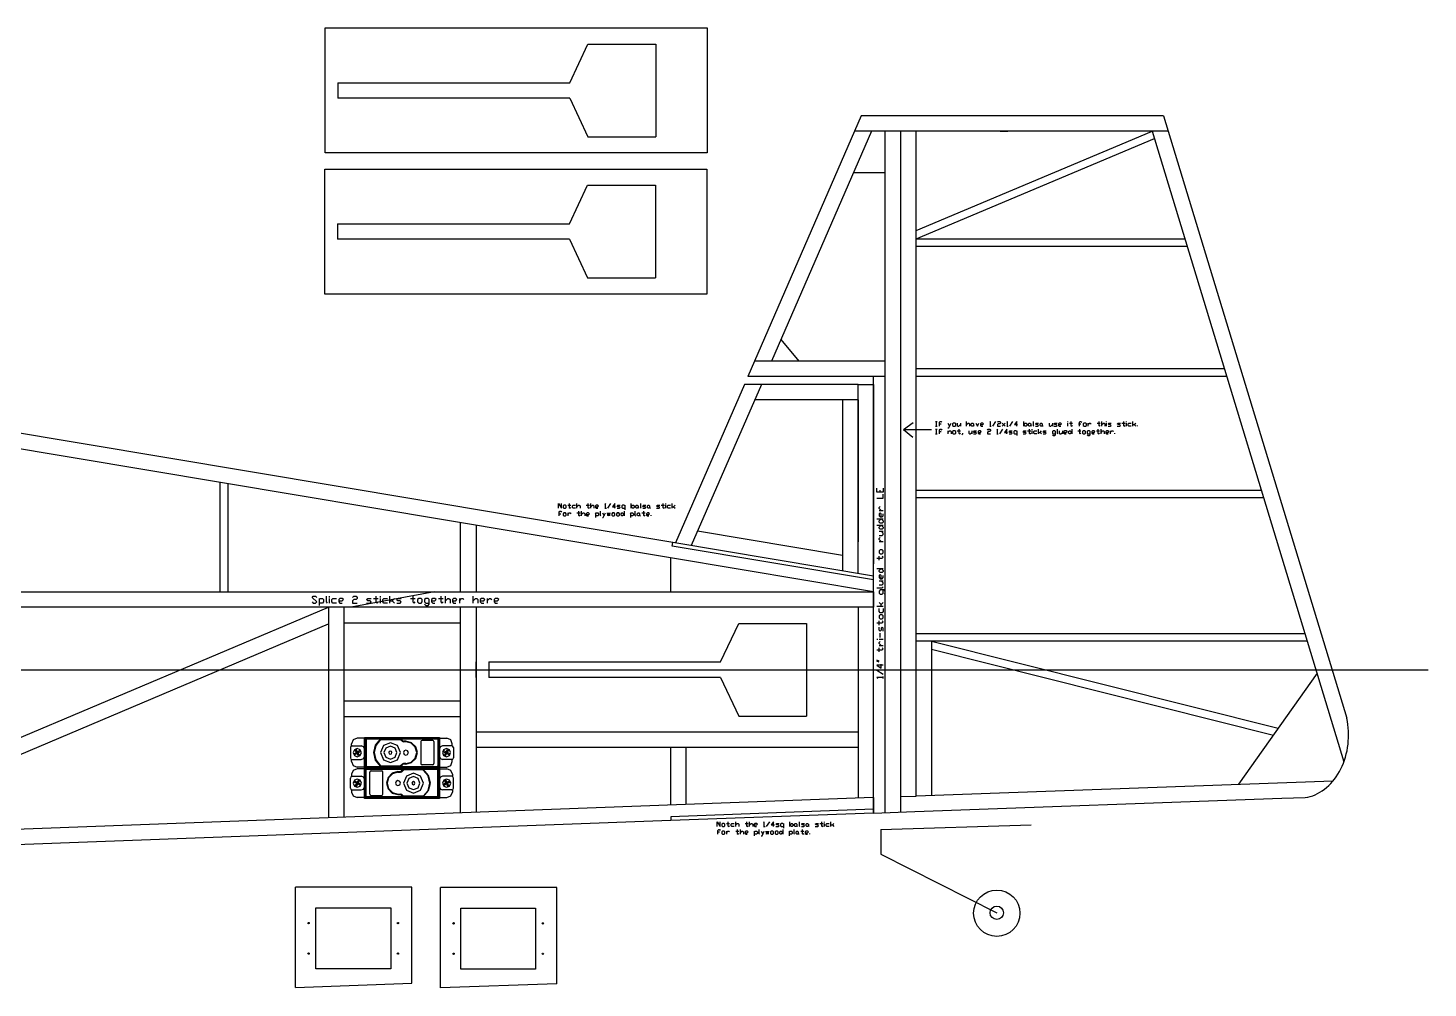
# Model space of a CAD drawing. Extents: x -0.1 to 91.9, y 0 to 98.8.
# Drawn here: x 37.7 to 60.34, y 54.76 to 70.29 of the extents above; entities that cross this region are included whole.
import ezdxf

# ---------------------------------------------------------------- set-up
doc = ezdxf.new("R2010")
doc.units = 0
doc.layers.get('0').update_dxf_attribs({"color": 9, "linetype": 'CONTINUOUS'})

msp = doc.modelspace()

# ---------------------------------------------------------------- linework, layer by layer
at = {"color": 7, "linetype": 'CONTINUOUS'}
for p, q in [((46.459, 69.407, 0), (46.754, 70.032, 0)), ((46.754, 70.032, 0), (47.85, 70.032, 0)), ((47.85, 70.032, 0), (47.85, 68.532, 0)), ((42.506, 69.157, 0), (42.506, 69.407, 0)), ((42.712, 69.407, 0), (46.459, 69.407, 0)), ((42.712, 69.407, 0), (42.712, 69.157, 0)), ((46.459, 69.157, 0), (42.712, 69.157, 0)), ((46.459, 69.157, 0), (46.754, 68.532, 0)), ((52.061, 67.018, 0), (55.866, 68.62, 0)), ((53.418, 68.625, 0), (53.543, 68.625, 0)), ((46.754, 68.532, 0), (47.85, 68.532, 0)), ((52.061, 66.883, 0), (55.915, 68.505, 0)), ((48.684, 68.271, 0), (42.506, 68.271, 0)), ((51.046, 67.953), (51.561, 67.953)), ((46.454, 67.126, 0), (46.749, 67.751, 0)), ((46.749, 67.751, 0), (47.845, 67.751, 0)), ((47.845, 67.751, 0), (47.845, 66.251, 0)), ((42.501, 66.876, 0), (42.501, 67.126, 0)), ((42.707, 67.126, 0), (46.454, 67.126, 0)), ((42.707, 67.126, 0), (42.707, 66.876, 0)), ((46.454, 66.876, 0), (42.707, 66.876, 0)), ((46.454, 66.876, 0), (46.749, 66.251, 0)), ((52.061, 66.883, 0), (56.407, 66.883, 0)), ((56.445, 66.758, 0), (52.061, 66.758, 0)), ((46.749, 66.251, 0), (47.845, 66.251, 0)), ((48.679, 65.989, 0), (42.501, 65.989, 0)), ((49.873, 65.252, 0), (50.163, 64.902, 0)), ((51.123, 61.467), (51.123, 64.527)), ((51.123, 64.527), (51.373, 64.527)), ((51.373, 64.527), (51.373, 61.689)), ((50.873, 64.277), (50.873, 61.509)), ((51.123, 64.277), (51.123, 61.979)), ((51.855, 63.797, 0), (52.013, 63.912, 0)), ((51.855, 63.797, 0), (52.307, 63.797, 0)), ((51.855, 63.797, 0), (52.01, 63.673, 0)), ((40.808, 61.171), (40.808, 62.941)), ((40.933, 62.92), (40.933, 61.171)), ((52.061, 62.817, 0), (57.641, 62.817, 0)), ((57.679, 62.692, 0), (52.061, 62.692, 0)), ((44.695, 61.171), (44.695, 62.29)), ((44.945, 62.248), (44.945, 61.171)), ((48.528, 62.155), (50.873, 61.762)), ((48.118, 61.907), (48.128, 61.968)), ((48.087, 61.722), (48.087, 61.171)), ((51.373, 61.689), (51.373, 61.626)), ((51.373, 57.841), (51.373, 61.626)), ((9.491, 61.171, 0), (48.087, 61.171, 0)), ((44.273, 61.171, 0), (42.928, 60.921, 0)), ((48.087, 61.171, 0), (51.373, 61.171, 0)), ((51.373, 61.171, 0), (51.373, 60.921, 0)), ((51.373, 61.171, 0), (51.373, 60.921, 0)), ((51.373, 60.921, 0), (9.491, 60.921, 0)), ((33.719, 57.181), (42.562, 60.921)), ((42.562, 60.921), (42.562, 57.512)), ((42.812, 57.522), (42.812, 60.921)), ((44.695, 57.592), (44.695, 60.921)), ((44.945, 60.921), (44.945, 57.601)), ((51.123, 60.921), (51.123, 57.832)), ((42.812, 60.671), (44.695, 60.671)), ((34.423, 57.208), (42.562, 60.65)), ((48.897, 60.035), (49.193, 60.66)), ((49.193, 60.66), (50.289, 60.66)), ((50.289, 60.66), (50.289, 59.16)), ((52.061, 60.495, 0), (58.347, 60.495, 0)), ((58.385, 60.37, 0), (52.061, 60.37, 0)), ((52.311, 60.37, 0), (57.915, 58.963, 0)), ((52.311, 60.37, 0), (52.311, 57.876, 0)), ((52.311, 60.241, 0), (57.838, 58.853, 0)), ((44.945, 59.785), (44.945, 60.035)), ((45.151, 60.035), (48.897, 60.035)), ((45.151, 60.035, 0), (45.151, 59.785, 0)), ((48.897, 59.785), (45.151, 59.785)), ((48.897, 59.785), (49.193, 59.16)), ((58.543, 59.852, 0), (57.275, 58.056, 0)), ((44.695, 59.4), (42.812, 59.4)), ((44.695, 59.15), (42.812, 59.15)), ((49.193, 59.16), (50.289, 59.16)), ((51.123, 58.899), (44.945, 58.899)), ((51.123, 58.649), (44.945, 58.649)), ((48.087, 58.649), (48.087, 57.719)), ((48.337, 58.649), (48.337, 57.728)), ((52.061, 57.867, 0), (58.803, 58.111, 0)), ((51.364, 57.841), (15.964, 56.518)), ((51.364, 57.841), (51.373, 57.841)), ((51.364, 57.841, 0), (51.373, 57.841, 0)), ((51.373, 57.841), (51.373, 57.653)), ((51.811, 57.857), (52.061, 57.866)), ((52.042, 57.616, 0), (57.975, 57.829, 0)), ((57.975, 57.829, 0), (58.352, 57.84, 0)), ((51.373, 57.653), (48.094, 57.531)), ((48.094, 57.531), (48.096, 57.469)), ((51.373, 57.591), (48.096, 57.469)), ((51.373, 57.653), (51.373, 57.591)), ((51.373, 57.591, 0), (52.042, 57.616, 0)), ((48.096, 57.469), (15.964, 56.273)), ((51.489, 57.324, 0), (51.489, 56.928, 0)), ((51.491, 57.324, 0), (53.922, 57.402, 0)), ((51.489, 56.928, 0), (53.366, 55.978, 0)), ((43.908, 56.394), (42.025, 56.394)), ((42.025, 54.766), (42.025, 56.394)), ((43.908, 54.836), (43.908, 56.394)), ((46.251, 56.388), (44.369, 56.388)), ((44.369, 54.76), (44.369, 56.388)), ((46.251, 54.83), (46.251, 56.388)), ((43.908, 54.835), (42.025, 54.765)), ((46.251, 54.83), (44.369, 54.76))]:
    msp.add_line(p, q, dxfattribs=at)
at = {"color": 7, "linetype": 'CONTINUOUS', "ltscale": 0.25}
for p, q in [((51.174, 68.875, 0), (49.34, 64.652, 0)), ((51.445, 68.875, 0), (51.174, 68.875, 0)), ((55.799, 68.875, 0), (51.445, 68.875, 0)), ((56.063, 68.875, 0), (55.799, 68.875, 0)), ((56.063, 68.875, 0), (59.024, 59.125, 0)), ((51.338, 68.625, 0), (49.721, 64.902, 0)), ((56.139, 68.625, 0), (51.066, 68.625, 0)), ((51.561, 57.598, 0), (51.561, 68.625, 0)), ((51.811, 57.607, 0), (51.811, 68.625, 0)), ((52.061, 57.866, 0), (52.061, 68.625, 0)), ((55.878, 68.625, 0), (58.977, 58.42, 0)), ((51.561, 64.902, 0), (49.449, 64.902, 0)), ((57.046, 64.777, 0), (52.061, 64.777, 0)), ((49.286, 64.527), (48.172, 61.961)), ((49.561, 64.527), (48.426, 61.919)), ((51.123, 64.527), (49.286, 64.527)), ((51.561, 64.652, 0), (49.34, 64.652, 0)), ((51.373, 57.591, 0), (51.373, 64.652, 0)), ((57.084, 64.652, 0), (52.061, 64.652, 0)), ((48.128, 61.968), (33.829, 64.361)), ((48.087, 61.722), (33.92, 64.094)), ((51.123, 64.277), (49.452, 64.277)), ((51.373, 61.362), (48.118, 61.907)), ((51.373, 61.425), (48.128, 61.968)), ((51.373, 61.171), (48.087, 61.722)), ((42.913, 58.649), (42.913, 58.486)), ((42.932, 58.679), (42.932, 58.711)), ((42.942, 58.679), (43.09, 58.679)), ((43.176, 58.801), (43.021, 58.801)), ((43.157, 58.781), (43.157, 58.355)), ((43.167, 58.781), (43.167, 58.355)), ((44.316, 58.801), (43.176, 58.801)), ((43.176, 58.791), (44.316, 58.791)), ((43.408, 58.791), (43.396, 58.787)), ((43.408, 58.781), (43.401, 58.779)), ((43.714, 58.791), (43.408, 58.791)), ((43.408, 58.781), (43.714, 58.781)), ((43.726, 58.787), (43.714, 58.791)), ((43.72, 58.779), (43.714, 58.781)), ((43.75, 58.752), (43.72, 58.779)), ((43.75, 58.752), (43.72, 58.779)), ((43.757, 58.759), (43.726, 58.787)), ((43.75, 58.752), (43.771, 58.743)), ((43.757, 58.759), (43.771, 58.753)), ((43.81, 58.753), (43.771, 58.753)), ((43.81, 58.743), (43.771, 58.743)), ((44.053, 58.746), (44.053, 58.39)), ((44.245, 58.766), (44.073, 58.766)), ((44.264, 58.746), (44.264, 58.39)), ((44.316, 58.801), (44.472, 58.801)), ((44.326, 58.781), (44.326, 58.355)), ((44.336, 58.781), (44.336, 58.355)), ((44.551, 58.679), (44.403, 58.679)), ((44.561, 58.679), (44.561, 58.711)), ((44.581, 58.649), (44.581, 58.486)), ((42.932, 58.424), (42.932, 58.457)), ((42.942, 58.457), (43.09, 58.457)), ((42.973, 58.549), (42.981, 58.534)), ((43.01, 58.57), (42.974, 58.551)), ((43.02, 58.553), (42.983, 58.534)), ((43.006, 58.619), (42.991, 58.611)), ((43.011, 58.573), (42.991, 58.609)), ((43.028, 58.583), (43.008, 58.619)), ((43.042, 58.517), (43.022, 58.552)), ((43.066, 58.601), (43.031, 58.582)), ((43.059, 58.527), (43.04, 58.562)), ((43.076, 58.583), (43.041, 58.565)), ((43.044, 58.517), (43.059, 58.525)), ((43.077, 58.585), (43.069, 58.6)), ((43.14, 58.629), (43.14, 58.506)), ((44.353, 58.629), (44.353, 58.506)), ((44.551, 58.457), (44.403, 58.457)), ((44.424, 58.6), (44.416, 58.585)), ((44.417, 58.583), (44.452, 58.565)), ((44.426, 58.601), (44.462, 58.582)), ((44.433, 58.527), (44.453, 58.562)), ((44.434, 58.525), (44.448, 58.517)), ((44.451, 58.517), (44.47, 58.552)), ((44.464, 58.583), (44.484, 58.619)), ((44.473, 58.553), (44.509, 58.534)), ((44.482, 58.573), (44.502, 58.609)), ((44.483, 58.57), (44.519, 58.551)), ((44.501, 58.611), (44.487, 58.619)), ((44.512, 58.534), (44.52, 58.549)), ((44.561, 58.424), (44.561, 58.457)), ((42.932, 58.219), (42.932, 58.186)), ((42.942, 58.186), (43.09, 58.186)), ((43.176, 58.335), (43.021, 58.335)), ((43.177, 58.308), (43.021, 58.308)), ((43.157, 57.862), (43.157, 58.288)), ((43.167, 57.862), (43.167, 58.288)), ((43.176, 58.345), (44.316, 58.345)), ((43.176, 58.335), (44.316, 58.335)), ((44.317, 58.308), (43.177, 58.308)), ((44.317, 58.298), (43.177, 58.298)), ((43.229, 57.897), (43.229, 58.253)), ((43.248, 58.273), (43.42, 58.273)), ((43.396, 58.349), (43.408, 58.345)), ((43.401, 58.357), (43.408, 58.355)), ((43.408, 58.355), (43.714, 58.355)), ((43.408, 58.345), (43.714, 58.345)), ((43.44, 57.897), (43.44, 58.253)), ((43.683, 58.261), (43.722, 58.261)), ((43.683, 58.25), (43.722, 58.25)), ((43.714, 58.355), (43.72, 58.357)), ((43.714, 58.345), (43.726, 58.349)), ((43.72, 58.357), (43.75, 58.383)), ((43.722, 58.261), (43.736, 58.266)), ((43.722, 58.25), (43.743, 58.26)), ((43.726, 58.349), (43.757, 58.377)), ((43.767, 58.294), (43.736, 58.266)), ((43.774, 58.286), (43.743, 58.26)), ((43.771, 58.392), (43.75, 58.383)), ((43.771, 58.382), (43.757, 58.377)), ((43.779, 58.298), (43.767, 58.294)), ((43.81, 58.392), (43.771, 58.392)), ((43.81, 58.382), (43.771, 58.382)), ((43.779, 58.288), (43.774, 58.286)), ((44.085, 58.298), (43.779, 58.298)), ((44.085, 58.288), (43.779, 58.288)), ((44.245, 58.37), (44.073, 58.37)), ((44.098, 58.294), (44.085, 58.298)), ((44.092, 58.286), (44.085, 58.288)), ((44.316, 58.335), (44.472, 58.335)), ((44.317, 58.308), (44.472, 58.308)), ((44.326, 57.862), (44.326, 58.288)), ((44.337, 57.862), (44.337, 58.288)), ((44.551, 58.186), (44.403, 58.186)), ((44.562, 58.219), (44.562, 58.186)), ((42.913, 57.994), (42.913, 58.156)), ((42.932, 57.964), (42.932, 57.931)), ((42.942, 57.964), (43.09, 57.964)), ((42.981, 58.108), (42.973, 58.094)), ((43.01, 58.072), (42.974, 58.092)), ((43.02, 58.09), (42.984, 58.109)), ((43.011, 58.069), (42.991, 58.034)), ((42.992, 58.031), (43.006, 58.023)), ((43.029, 58.06), (43.009, 58.024)), ((43.042, 58.125), (43.023, 58.09)), ((43.067, 58.042), (43.031, 58.061)), ((43.06, 58.115), (43.04, 58.081)), ((43.076, 58.06), (43.041, 58.078)), ((43.059, 58.118), (43.045, 58.126)), ((43.07, 58.043), (43.077, 58.057)), ((43.14, 58.013), (43.14, 58.137)), ((44.354, 58.013), (44.354, 58.137)), ((44.551, 57.964), (44.403, 57.964)), ((44.416, 58.057), (44.424, 58.043)), ((44.417, 58.06), (44.452, 58.078)), ((44.427, 58.042), (44.462, 58.061)), ((44.449, 58.126), (44.434, 58.118)), ((44.434, 58.115), (44.453, 58.081)), ((44.451, 58.125), (44.471, 58.09)), ((44.465, 58.06), (44.485, 58.024)), ((44.473, 58.09), (44.51, 58.109)), ((44.482, 58.069), (44.502, 58.034)), ((44.483, 58.072), (44.519, 58.092)), ((44.487, 58.023), (44.502, 58.031)), ((44.52, 58.094), (44.512, 58.108)), ((44.562, 57.964), (44.562, 57.931)), ((44.581, 57.994), (44.581, 58.156)), ((43.177, 57.842), (43.021, 57.842)), ((44.317, 57.852), (43.177, 57.852)), ((43.177, 57.842), (44.317, 57.842)), ((43.248, 57.877), (43.42, 57.877)), ((43.683, 57.899), (43.722, 57.899)), ((43.683, 57.889), (43.722, 57.889)), ((43.743, 57.89), (43.722, 57.899)), ((43.736, 57.884), (43.722, 57.889)), ((43.736, 57.884), (43.767, 57.856)), ((43.743, 57.89), (43.774, 57.864)), ((43.743, 57.89), (43.774, 57.864)), ((43.767, 57.856), (43.779, 57.852)), ((43.774, 57.864), (43.779, 57.862)), ((44.085, 57.862), (43.779, 57.862)), ((43.779, 57.852), (44.085, 57.852)), ((44.085, 57.862), (44.092, 57.864)), ((44.085, 57.852), (44.098, 57.856)), ((44.317, 57.842), (44.472, 57.842))]:
    msp.add_line(p, q, dxfattribs=at)
at = {"color": 5, "linetype": 'CONTINUOUS', "ltscale": 0.25}
msp.add_line((2.675, 59.91), (60.338, 59.91), dxfattribs=at)
at = {"color": 7, "linetype": 'CONTINUOUS', "flags": 128}
for points in [[(42.506, 70.294), (48.684, 70.294), (48.684, 68.271), (42.506, 68.271)], [(42.501, 68.012), (48.679, 68.012), (48.679, 65.989), (42.501, 65.989)], [(43.141, 58.812), (44.353, 58.812), (44.353, 58.319), (43.141, 58.319)], [(43.141, 58.319), (44.353, 58.319), (44.353, 57.826), (43.141, 57.826)], [(42.354, 56.056), (43.566, 56.056), (43.566, 55.07), (42.354, 55.07)], [(44.697, 56.051), (45.909, 56.051), (45.909, 55.065), (44.697, 55.065)]]:
    msp.add_lwpolyline(points, close=True, dxfattribs=at)
at = {"linetype": 'BYBLOCK', "flags": 128}
for points in [[(52.376, 63.926), (52.401, 63.926)], [(52.376, 63.851), (52.401, 63.851)], [(52.389, 63.851), (52.389, 63.926)], [(52.426, 63.888), (52.464, 63.888)], [(52.439, 63.851), (52.439, 63.913), (52.451, 63.926), (52.464, 63.926), (52.476, 63.913)], [(52.576, 63.826), (52.589, 63.826), (52.626, 63.901)], [(52.576, 63.901), (52.601, 63.851)], [(52.664, 63.851), (52.689, 63.851), (52.701, 63.863), (52.701, 63.888), (52.689, 63.901), (52.664, 63.901), (52.651, 63.888), (52.651, 63.863), (52.664, 63.851)], [(52.726, 63.901), (52.726, 63.863), (52.739, 63.851), (52.751, 63.851), (52.776, 63.876)], [(52.776, 63.901), (52.776, 63.851)], [(52.876, 63.851), (52.876, 63.926)], [(52.876, 63.876), (52.901, 63.901), (52.914, 63.901), (52.926, 63.888), (52.926, 63.851)], [(52.989, 63.863), (52.976, 63.851), (52.964, 63.851), (52.951, 63.863), (52.951, 63.888), (52.964, 63.901), (52.976, 63.901), (52.989, 63.888), (52.989, 63.863), (53.001, 63.851)], [(53.026, 63.901), (53.051, 63.851), (53.076, 63.901)], [(53.101, 63.876), (53.139, 63.876), (53.151, 63.888), (53.139, 63.901), (53.114, 63.901), (53.101, 63.888), (53.101, 63.863), (53.114, 63.851), (53.139, 63.851)], [(53.264, 63.851), (53.264, 63.926), (53.251, 63.913)], [(53.251, 63.851), (53.276, 63.851)], [(53.301, 63.851), (53.351, 63.926)], [(53.376, 63.913), (53.389, 63.926), (53.414, 63.926), (53.426, 63.913), (53.426, 63.901), (53.414, 63.888), (53.389, 63.888), (53.376, 63.876), (53.376, 63.851), (53.426, 63.851)], [(53.451, 63.901), (53.501, 63.851)], [(53.451, 63.851), (53.501, 63.901)], [(53.539, 63.851), (53.539, 63.926), (53.526, 63.913)], [(53.526, 63.851), (53.551, 63.851)], [(53.576, 63.851), (53.626, 63.926)], [(53.689, 63.851), (53.689, 63.926), (53.651, 63.876), (53.701, 63.876)], [(53.801, 63.851), (53.801, 63.926)], [(53.801, 63.876), (53.826, 63.901), (53.839, 63.901), (53.851, 63.888), (53.851, 63.863), (53.839, 63.851), (53.826, 63.851), (53.801, 63.876)], [(53.914, 63.863), (53.901, 63.851), (53.889, 63.851), (53.876, 63.863), (53.876, 63.888), (53.889, 63.901), (53.901, 63.901), (53.914, 63.888), (53.914, 63.863), (53.926, 63.851)], [(53.951, 63.926), (53.951, 63.863), (53.964, 63.851)], [(53.989, 63.851), (54.026, 63.851), (54.039, 63.863), (54.026, 63.876), (54.001, 63.876), (53.989, 63.888), (54.001, 63.901), (54.039, 63.901)], [(54.101, 63.863), (54.089, 63.851), (54.076, 63.851), (54.064, 63.863), (54.064, 63.888), (54.076, 63.901), (54.089, 63.901), (54.101, 63.888), (54.101, 63.863), (54.114, 63.851)], [(54.214, 63.901), (54.214, 63.863), (54.226, 63.851), (54.239, 63.851), (54.264, 63.876)], [(54.264, 63.901), (54.264, 63.851)], [(54.289, 63.851), (54.326, 63.851), (54.339, 63.863), (54.326, 63.876), (54.301, 63.876), (54.289, 63.888), (54.301, 63.901), (54.339, 63.901)], [(54.364, 63.876), (54.401, 63.876), (54.414, 63.888), (54.401, 63.901), (54.376, 63.901), (54.364, 63.888), (54.364, 63.863), (54.376, 63.851), (54.401, 63.851)], [(54.514, 63.913), (54.514, 63.926)], [(54.514, 63.851), (54.514, 63.901)], [(54.539, 63.901), (54.589, 63.901)], [(54.564, 63.926), (54.564, 63.863), (54.576, 63.851), (54.589, 63.863)], [(54.689, 63.888), (54.726, 63.888)], [(54.701, 63.851), (54.701, 63.913), (54.714, 63.926), (54.726, 63.926), (54.739, 63.913)], [(54.776, 63.851), (54.801, 63.851), (54.814, 63.863), (54.814, 63.888), (54.801, 63.901), (54.776, 63.901), (54.764, 63.888), (54.764, 63.863), (54.776, 63.851)], [(54.839, 63.901), (54.839, 63.851)], [(54.839, 63.876), (54.864, 63.901), (54.876, 63.901), (54.889, 63.888)], [(54.989, 63.901), (55.039, 63.901)], [(55.014, 63.926), (55.014, 63.863), (55.026, 63.851), (55.039, 63.863)], [(55.064, 63.851), (55.064, 63.926)], [(55.064, 63.876), (55.089, 63.901), (55.101, 63.901), (55.114, 63.888), (55.114, 63.851)], [(55.139, 63.913), (55.139, 63.926)], [(55.139, 63.851), (55.139, 63.901)], [(55.164, 63.851), (55.201, 63.851), (55.214, 63.863), (55.201, 63.876), (55.176, 63.876), (55.164, 63.888), (55.176, 63.901), (55.214, 63.901)], [(55.314, 63.851), (55.351, 63.851), (55.364, 63.863), (55.351, 63.876), (55.326, 63.876), (55.314, 63.888), (55.326, 63.901), (55.364, 63.901)], [(55.389, 63.901), (55.439, 63.901)], [(55.414, 63.926), (55.414, 63.863), (55.426, 63.851), (55.439, 63.863)], [(55.464, 63.913), (55.464, 63.926)], [(55.464, 63.851), (55.464, 63.901)], [(55.539, 63.851), (55.501, 63.851), (55.489, 63.863), (55.489, 63.888), (55.501, 63.901), (55.539, 63.901)], [(55.564, 63.851), (55.564, 63.926)], [(55.564, 63.876), (55.589, 63.876), (55.614, 63.901)], [(55.589, 63.876), (55.614, 63.851)], [(55.639, 63.851), (55.639, 63.863)], [(52.376, 63.801), (52.401, 63.801)], [(52.376, 63.726), (52.401, 63.726)], [(52.389, 63.726), (52.389, 63.801)], [(52.426, 63.763), (52.464, 63.763)], [(52.439, 63.726), (52.439, 63.788), (52.451, 63.801), (52.464, 63.801), (52.476, 63.788)], [(52.576, 63.776), (52.576, 63.726)], [(52.576, 63.751), (52.601, 63.776), (52.614, 63.776), (52.626, 63.763), (52.626, 63.726)], [(52.664, 63.726), (52.689, 63.726), (52.701, 63.738), (52.701, 63.763), (52.689, 63.776), (52.664, 63.776), (52.651, 63.763), (52.651, 63.738), (52.664, 63.726)], [(52.726, 63.776), (52.776, 63.776)], [(52.751, 63.801), (52.751, 63.738), (52.764, 63.726), (52.776, 63.738)], [(52.801, 63.713), (52.814, 63.726), (52.814, 63.738)], [(52.914, 63.776), (52.914, 63.738), (52.926, 63.726), (52.939, 63.726), (52.964, 63.751)], [(52.964, 63.776), (52.964, 63.726)], [(52.989, 63.726), (53.026, 63.726), (53.039, 63.738), (53.026, 63.751), (53.001, 63.751), (52.989, 63.763), (53.001, 63.776), (53.039, 63.776)], [(53.064, 63.751), (53.101, 63.751), (53.114, 63.763), (53.101, 63.776), (53.076, 63.776), (53.064, 63.763), (53.064, 63.738), (53.076, 63.726), (53.101, 63.726)], [(53.214, 63.788), (53.226, 63.801), (53.251, 63.801), (53.264, 63.788), (53.264, 63.776), (53.251, 63.763), (53.226, 63.763), (53.214, 63.751), (53.214, 63.726), (53.264, 63.726)], [(53.376, 63.726), (53.376, 63.801), (53.364, 63.788)], [(53.364, 63.726), (53.389, 63.726)], [(53.414, 63.726), (53.464, 63.801)], [(53.526, 63.726), (53.526, 63.801), (53.489, 63.751), (53.539, 63.751)], [(53.564, 63.726), (53.601, 63.726), (53.614, 63.738), (53.601, 63.751), (53.576, 63.751), (53.564, 63.763), (53.576, 63.776), (53.614, 63.776)], [(53.689, 63.763), (53.676, 63.776), (53.651, 63.776), (53.639, 63.763), (53.639, 63.738), (53.651, 63.726), (53.689, 63.726)], [(53.689, 63.776), (53.689, 63.701)], [(53.789, 63.726), (53.826, 63.726), (53.839, 63.738), (53.826, 63.751), (53.801, 63.751), (53.789, 63.763), (53.801, 63.776), (53.839, 63.776)], [(53.864, 63.776), (53.914, 63.776)], [(53.889, 63.801), (53.889, 63.738), (53.901, 63.726), (53.914, 63.738)], [(53.939, 63.788), (53.939, 63.801)], [(53.939, 63.726), (53.939, 63.776)], [(54.014, 63.726), (53.976, 63.726), (53.964, 63.738), (53.964, 63.763), (53.976, 63.776), (54.014, 63.776)], [(54.039, 63.726), (54.039, 63.801)], [(54.039, 63.751), (54.064, 63.751), (54.089, 63.776)], [(54.064, 63.751), (54.089, 63.726)], [(54.114, 63.726), (54.151, 63.726), (54.164, 63.738), (54.151, 63.751), (54.126, 63.751), (54.114, 63.763), (54.126, 63.776), (54.164, 63.776)], [(54.264, 63.713), (54.276, 63.701), (54.301, 63.701), (54.314, 63.713), (54.314, 63.763), (54.301, 63.776), (54.276, 63.776), (54.264, 63.763), (54.264, 63.738), (54.276, 63.726), (54.314, 63.726)], [(54.339, 63.801), (54.339, 63.738), (54.351, 63.726)], [(54.376, 63.776), (54.376, 63.738), (54.389, 63.726), (54.401, 63.726), (54.426, 63.751)], [(54.426, 63.776), (54.426, 63.726)], [(54.451, 63.751), (54.489, 63.751), (54.501, 63.763), (54.489, 63.776), (54.464, 63.776), (54.451, 63.763), (54.451, 63.738), (54.464, 63.726), (54.489, 63.726)], [(54.576, 63.751), (54.551, 63.726), (54.539, 63.726), (54.526, 63.738), (54.526, 63.763), (54.539, 63.776), (54.551, 63.776), (54.576, 63.751)], [(54.576, 63.801), (54.576, 63.726)], [(54.676, 63.776), (54.726, 63.776)], [(54.701, 63.801), (54.701, 63.738), (54.714, 63.726), (54.726, 63.738)], [(54.764, 63.726), (54.789, 63.726), (54.801, 63.738), (54.801, 63.763), (54.789, 63.776), (54.764, 63.776), (54.751, 63.763), (54.751, 63.738), (54.764, 63.726)], [(54.826, 63.713), (54.839, 63.701), (54.864, 63.701), (54.876, 63.713), (54.876, 63.763), (54.864, 63.776), (54.839, 63.776), (54.826, 63.763), (54.826, 63.738), (54.839, 63.726), (54.876, 63.726)], [(54.901, 63.751), (54.939, 63.751), (54.951, 63.763), (54.939, 63.776), (54.914, 63.776), (54.901, 63.763), (54.901, 63.738), (54.914, 63.726), (54.939, 63.726)], [(54.976, 63.776), (55.026, 63.776)], [(55.001, 63.801), (55.001, 63.738), (55.014, 63.726), (55.026, 63.738)], [(55.051, 63.726), (55.051, 63.801)], [(55.051, 63.751), (55.076, 63.776), (55.089, 63.776), (55.101, 63.763), (55.101, 63.726)], [(55.126, 63.751), (55.164, 63.751), (55.176, 63.763), (55.164, 63.776), (55.139, 63.776), (55.126, 63.763), (55.126, 63.738), (55.139, 63.726), (55.164, 63.726)], [(55.201, 63.776), (55.201, 63.726)], [(55.201, 63.751), (55.226, 63.776), (55.239, 63.776), (55.251, 63.763)], [(55.276, 63.726), (55.276, 63.738)], [(51.528, 62.85), (51.528, 62.784), (51.428, 62.784), (51.428, 62.85)], [(51.428, 62.684), (51.528, 62.684), (51.528, 62.75)], [(51.478, 62.784), (51.478, 62.817)], [(46.277, 62.523), (46.277, 62.598), (46.327, 62.523), (46.327, 62.598)], [(46.365, 62.523), (46.39, 62.523), (46.402, 62.535), (46.402, 62.56), (46.39, 62.573), (46.365, 62.573), (46.352, 62.56), (46.352, 62.535), (46.365, 62.523)], [(46.427, 62.573), (46.477, 62.573)], [(46.452, 62.598), (46.452, 62.535), (46.465, 62.523), (46.477, 62.535)], [(46.552, 62.523), (46.515, 62.523), (46.502, 62.535), (46.502, 62.56), (46.515, 62.573), (46.552, 62.573)], [(46.577, 62.523), (46.577, 62.598)], [(46.577, 62.548), (46.602, 62.573), (46.615, 62.573), (46.627, 62.56), (46.627, 62.523)], [(46.727, 62.573), (46.777, 62.573)], [(46.752, 62.598), (46.752, 62.535), (46.765, 62.523), (46.777, 62.535)], [(46.802, 62.523), (46.802, 62.598)], [(46.802, 62.548), (46.827, 62.573), (46.84, 62.573), (46.852, 62.56), (46.852, 62.523)], [(46.877, 62.548), (46.915, 62.548), (46.927, 62.56), (46.915, 62.573), (46.89, 62.573), (46.877, 62.56), (46.877, 62.535), (46.89, 62.523), (46.915, 62.523)], [(47.04, 62.523), (47.04, 62.598), (47.027, 62.585)], [(47.027, 62.523), (47.052, 62.523)], [(47.077, 62.523), (47.127, 62.598)], [(47.19, 62.523), (47.19, 62.598), (47.152, 62.548), (47.202, 62.548)], [(47.227, 62.523), (47.265, 62.523), (47.277, 62.535), (47.265, 62.548), (47.24, 62.548), (47.227, 62.56), (47.24, 62.573), (47.277, 62.573)], [(47.352, 62.56), (47.34, 62.573), (47.315, 62.573), (47.302, 62.56), (47.302, 62.535), (47.315, 62.523), (47.352, 62.523)], [(47.352, 62.573), (47.352, 62.498)], [(47.452, 62.523), (47.452, 62.598)], [(47.452, 62.548), (47.477, 62.573), (47.49, 62.573), (47.502, 62.56), (47.502, 62.535), (47.49, 62.523), (47.477, 62.523), (47.452, 62.548)], [(47.565, 62.535), (47.552, 62.523), (47.54, 62.523), (47.527, 62.535), (47.527, 62.56), (47.54, 62.573), (47.552, 62.573), (47.565, 62.56), (47.565, 62.535), (47.577, 62.523)], [(47.602, 62.598), (47.602, 62.535), (47.615, 62.523)], [(47.64, 62.523), (47.677, 62.523), (47.69, 62.535), (47.677, 62.548), (47.652, 62.548), (47.64, 62.56), (47.652, 62.573), (47.69, 62.573)], [(47.752, 62.535), (47.74, 62.523), (47.727, 62.523), (47.715, 62.535), (47.715, 62.56), (47.727, 62.573), (47.74, 62.573), (47.752, 62.56), (47.752, 62.535), (47.765, 62.523)], [(47.865, 62.523), (47.902, 62.523), (47.915, 62.535), (47.902, 62.548), (47.877, 62.548), (47.865, 62.56), (47.877, 62.573), (47.915, 62.573)], [(47.94, 62.573), (47.99, 62.573)], [(47.965, 62.598), (47.965, 62.535), (47.977, 62.523), (47.99, 62.535)], [(48.015, 62.585), (48.015, 62.598)], [(48.015, 62.523), (48.015, 62.573)], [(48.09, 62.523), (48.052, 62.523), (48.04, 62.535), (48.04, 62.56), (48.052, 62.573), (48.09, 62.573)], [(48.115, 62.523), (48.115, 62.598)], [(48.115, 62.548), (48.14, 62.548), (48.165, 62.573)], [(48.14, 62.548), (48.165, 62.523)], [(51.494, 62.484), (51.461, 62.517), (51.461, 62.534), (51.478, 62.55)], [(51.461, 62.484), (51.528, 62.484)], [(46.277, 62.435), (46.315, 62.435)], [(46.29, 62.398), (46.29, 62.46), (46.302, 62.473), (46.315, 62.473), (46.327, 62.46)], [(46.365, 62.398), (46.39, 62.398), (46.402, 62.41), (46.402, 62.435), (46.39, 62.448), (46.365, 62.448), (46.352, 62.435), (46.352, 62.41), (46.365, 62.398)], [(46.427, 62.448), (46.427, 62.398)], [(46.427, 62.423), (46.452, 62.448), (46.465, 62.448), (46.477, 62.435)], [(46.577, 62.448), (46.627, 62.448)], [(46.602, 62.473), (46.602, 62.41), (46.615, 62.398), (46.627, 62.41)], [(46.652, 62.398), (46.652, 62.473)], [(46.652, 62.423), (46.677, 62.448), (46.69, 62.448), (46.702, 62.435), (46.702, 62.398)], [(46.727, 62.423), (46.765, 62.423), (46.777, 62.435), (46.765, 62.448), (46.74, 62.448), (46.727, 62.435), (46.727, 62.41), (46.74, 62.398), (46.765, 62.398)], [(46.877, 62.448), (46.877, 62.373)], [(46.877, 62.435), (46.89, 62.448), (46.915, 62.448), (46.927, 62.435), (46.927, 62.41), (46.915, 62.398), (46.877, 62.398)], [(46.952, 62.473), (46.952, 62.41), (46.965, 62.398)], [(46.99, 62.373), (47.002, 62.373), (47.04, 62.448)], [(46.99, 62.448), (47.015, 62.398)], [(47.065, 62.448), (47.077, 62.398), (47.09, 62.448), (47.102, 62.398), (47.115, 62.448)], [(47.152, 62.398), (47.177, 62.398), (47.19, 62.41), (47.19, 62.435), (47.177, 62.448), (47.152, 62.448), (47.14, 62.435), (47.14, 62.41), (47.152, 62.398)], [(47.227, 62.398), (47.252, 62.398), (47.265, 62.41), (47.265, 62.435), (47.252, 62.448), (47.227, 62.448), (47.215, 62.435), (47.215, 62.41), (47.227, 62.398)], [(47.34, 62.423), (47.315, 62.398), (47.302, 62.398), (47.29, 62.41), (47.29, 62.435), (47.302, 62.448), (47.315, 62.448), (47.34, 62.423)], [(47.34, 62.473), (47.34, 62.398)], [(47.44, 62.448), (47.44, 62.373)], [(47.44, 62.435), (47.452, 62.448), (47.477, 62.448), (47.49, 62.435), (47.49, 62.41), (47.477, 62.398), (47.44, 62.398)], [(47.515, 62.473), (47.515, 62.41), (47.527, 62.398)], [(47.59, 62.41), (47.577, 62.398), (47.565, 62.398), (47.552, 62.41), (47.552, 62.435), (47.565, 62.448), (47.577, 62.448), (47.59, 62.435), (47.59, 62.41), (47.602, 62.398)], [(47.627, 62.448), (47.677, 62.448)], [(47.652, 62.473), (47.652, 62.41), (47.665, 62.398), (47.677, 62.41)], [(47.702, 62.423), (47.74, 62.423), (47.752, 62.435), (47.74, 62.448), (47.715, 62.448), (47.702, 62.435), (47.702, 62.41), (47.715, 62.398), (47.74, 62.398)], [(47.777, 62.398), (47.777, 62.41)], [(51.428, 62.35), (51.528, 62.35)], [(51.494, 62.384), (51.494, 62.434), (51.478, 62.45), (51.461, 62.434), (51.461, 62.4), (51.478, 62.384), (51.511, 62.384), (51.528, 62.4), (51.528, 62.434)], [(51.494, 62.35), (51.528, 62.317), (51.528, 62.3), (51.511, 62.284), (51.478, 62.284), (51.461, 62.3), (51.461, 62.317), (51.494, 62.35)], [(51.428, 62.25), (51.528, 62.25)], [(51.494, 62.25), (51.528, 62.217), (51.528, 62.2), (51.511, 62.184), (51.478, 62.184), (51.461, 62.2), (51.461, 62.217), (51.494, 62.25)], [(51.461, 62.084), (51.511, 62.084), (51.528, 62.1), (51.528, 62.117), (51.494, 62.15)], [(51.461, 62.15), (51.528, 62.15)], [(51.494, 61.984), (51.461, 62.017), (51.461, 62.034), (51.478, 62.05)], [(51.461, 61.984), (51.528, 61.984)], [(51.528, 61.8), (51.528, 61.833), (51.511, 61.85), (51.478, 61.85), (51.461, 61.833), (51.461, 61.8), (51.478, 61.783), (51.511, 61.783), (51.528, 61.8)], [(51.428, 61.717), (51.511, 61.717), (51.528, 61.733), (51.511, 61.75)], [(51.461, 61.683), (51.461, 61.75)], [(51.428, 61.55), (51.528, 61.55)], [(51.494, 61.55), (51.528, 61.517), (51.528, 61.5), (51.511, 61.483), (51.478, 61.483), (51.461, 61.5), (51.461, 61.517), (51.494, 61.55)], [(51.494, 61.383), (51.494, 61.433), (51.478, 61.45), (51.461, 61.433), (51.461, 61.4), (51.478, 61.383), (51.511, 61.383), (51.528, 61.4), (51.528, 61.433)], [(51.461, 61.283), (51.511, 61.283), (51.528, 61.3), (51.528, 61.317), (51.494, 61.35)], [(51.461, 61.35), (51.528, 61.35)], [(51.428, 61.233), (51.511, 61.233), (51.528, 61.25)], [(51.544, 61.133), (51.561, 61.15), (51.561, 61.183), (51.544, 61.2), (51.478, 61.2), (51.461, 61.183), (51.461, 61.15), (51.478, 61.133), (51.511, 61.133), (51.528, 61.15), (51.528, 61.2)], [(42.294, 61.006), (42.312, 60.988), (42.35, 60.988), (42.369, 61.006), (42.294, 61.081), (42.312, 61.1), (42.35, 61.1), (42.369, 61.081)], [(42.406, 61.063), (42.406, 60.95)], [(42.406, 61.044), (42.425, 61.063), (42.462, 61.063), (42.481, 61.044), (42.481, 61.006), (42.462, 60.988), (42.406, 60.988)], [(42.519, 61.1), (42.519, 61.006), (42.537, 60.988)], [(42.575, 61.081), (42.575, 61.1)], [(42.575, 60.988), (42.575, 61.063)], [(42.687, 60.988), (42.631, 60.988), (42.612, 61.006), (42.612, 61.044), (42.631, 61.063), (42.687, 61.063)], [(42.725, 61.025), (42.781, 61.025), (42.8, 61.044), (42.781, 61.063), (42.744, 61.063), (42.725, 61.044), (42.725, 61.006), (42.744, 60.988), (42.781, 60.988)], [(42.95, 61.081), (42.969, 61.1), (43.006, 61.1), (43.025, 61.081), (43.025, 61.063), (43.006, 61.044), (42.969, 61.044), (42.95, 61.025), (42.95, 60.988), (43.025, 60.988)], [(43.175, 60.988), (43.231, 60.988), (43.25, 61.006), (43.231, 61.025), (43.194, 61.025), (43.175, 61.044), (43.194, 61.063), (43.25, 61.063)], [(43.287, 61.063), (43.362, 61.063)], [(43.325, 61.1), (43.325, 61.006), (43.344, 60.988), (43.362, 61.006)], [(43.4, 61.081), (43.4, 61.1)], [(43.4, 60.988), (43.4, 61.063)], [(43.512, 60.988), (43.456, 60.988), (43.437, 61.006), (43.437, 61.044), (43.456, 61.063), (43.512, 61.063)], [(43.55, 60.988), (43.55, 61.1)], [(43.55, 61.025), (43.587, 61.025), (43.625, 61.063)], [(43.587, 61.025), (43.625, 60.988)], [(43.662, 60.988), (43.719, 60.988), (43.737, 61.006), (43.719, 61.025), (43.681, 61.025), (43.662, 61.044), (43.681, 61.063), (43.737, 61.063)], [(43.887, 61.063), (43.962, 61.063)], [(43.925, 61.1), (43.925, 61.006), (43.944, 60.988), (43.962, 61.006)], [(44.019, 60.988), (44.056, 60.988), (44.075, 61.006), (44.075, 61.044), (44.056, 61.063), (44.019, 61.063), (44, 61.044), (44, 61.006), (44.019, 60.988)], [(44.112, 60.969), (44.131, 60.95), (44.169, 60.95), (44.187, 60.969), (44.187, 61.044), (44.169, 61.063), (44.131, 61.063), (44.112, 61.044), (44.112, 61.006), (44.131, 60.988), (44.187, 60.988)], [(44.225, 61.025), (44.281, 61.025), (44.3, 61.044), (44.281, 61.063), (44.244, 61.063), (44.225, 61.044), (44.225, 61.006), (44.244, 60.988), (44.281, 60.988)], [(44.337, 61.063), (44.412, 61.063)], [(44.375, 61.1), (44.375, 61.006), (44.394, 60.988), (44.412, 61.006)], [(44.45, 60.988), (44.45, 61.1)], [(44.45, 61.025), (44.487, 61.063), (44.506, 61.063), (44.525, 61.044), (44.525, 60.988)], [(44.562, 61.025), (44.619, 61.025), (44.637, 61.044), (44.619, 61.063), (44.581, 61.063), (44.562, 61.044), (44.562, 61.006), (44.581, 60.988), (44.619, 60.988)], [(44.675, 61.063), (44.675, 60.988)], [(44.675, 61.025), (44.712, 61.063), (44.731, 61.063), (44.75, 61.044)], [(44.9, 60.988), (44.9, 61.1)], [(44.9, 61.025), (44.937, 61.063), (44.956, 61.063), (44.975, 61.044), (44.975, 60.988)], [(45.012, 61.025), (45.069, 61.025), (45.087, 61.044), (45.069, 61.063), (45.031, 61.063), (45.012, 61.044), (45.012, 61.006), (45.031, 60.988), (45.069, 60.988)], [(45.125, 61.063), (45.125, 60.988)], [(45.125, 61.025), (45.162, 61.063), (45.181, 61.063), (45.2, 61.044)], [(45.237, 61.025), (45.294, 61.025), (45.312, 61.044), (45.294, 61.063), (45.256, 61.063), (45.237, 61.044), (45.237, 61.006), (45.256, 60.988), (45.294, 60.988)], [(51.528, 60.933), (51.428, 60.933)], [(51.494, 60.933), (51.494, 60.967), (51.461, 61)], [(51.528, 60.9), (51.528, 60.85), (51.511, 60.833), (51.478, 60.833), (51.461, 60.85), (51.461, 60.9)], [(51.494, 60.967), (51.528, 61)], [(51.428, 60.667), (51.511, 60.667), (51.528, 60.683), (51.511, 60.7)], [(51.528, 60.75), (51.528, 60.783), (51.511, 60.8), (51.478, 60.8), (51.461, 60.783), (51.461, 60.75), (51.478, 60.733), (51.511, 60.733), (51.528, 60.75)], [(51.461, 60.633), (51.461, 60.7)], [(51.528, 60.533), (51.528, 60.583), (51.511, 60.6), (51.494, 60.583), (51.494, 60.55), (51.478, 60.533), (51.461, 60.55), (51.461, 60.6)], [(51.478, 60.433), (51.478, 60.5)], [(51.444, 60.4), (51.428, 60.4)], [(51.428, 60.233), (51.511, 60.233), (51.528, 60.25), (51.511, 60.266)], [(51.528, 60.4), (51.461, 60.4)], [(51.494, 60.3), (51.461, 60.333), (51.461, 60.35), (51.478, 60.367)], [(51.461, 60.3), (51.528, 60.3)], [(51.461, 60.2), (51.461, 60.266)], [(51.461, 60.05), (51.428, 60.066)], [(51.461, 60.033), (51.428, 60.05)], [(51.528, 59.983), (51.428, 59.983), (51.494, 59.933), (51.494, 60)], [(51.528, 59.833), (51.428, 59.9)], [(51.528, 59.783), (51.428, 59.783), (51.444, 59.766)], [(51.528, 59.766), (51.528, 59.8)], [(48.844, 57.373), (48.844, 57.448), (48.894, 57.373), (48.894, 57.448)], [(48.844, 57.286), (48.881, 57.286)], [(48.856, 57.248), (48.856, 57.311), (48.869, 57.323), (48.881, 57.323), (48.894, 57.311)], [(48.931, 57.373), (48.956, 57.373), (48.969, 57.386), (48.969, 57.411), (48.956, 57.423), (48.931, 57.423), (48.919, 57.411), (48.919, 57.386), (48.931, 57.373)], [(48.931, 57.248), (48.956, 57.248), (48.969, 57.261), (48.969, 57.286), (48.956, 57.298), (48.931, 57.298), (48.919, 57.286), (48.919, 57.261), (48.931, 57.248)], [(48.994, 57.423), (49.044, 57.423)], [(48.994, 57.298), (48.994, 57.248)], [(48.994, 57.273), (49.019, 57.298), (49.031, 57.298), (49.044, 57.286)], [(49.019, 57.448), (49.019, 57.386), (49.031, 57.373), (49.044, 57.386)], [(49.119, 57.373), (49.081, 57.373), (49.069, 57.386), (49.069, 57.411), (49.081, 57.423), (49.119, 57.423)], [(49.144, 57.373), (49.144, 57.448)], [(49.144, 57.398), (49.169, 57.423), (49.181, 57.423), (49.194, 57.411), (49.194, 57.373)], [(49.144, 57.298), (49.194, 57.298)], [(49.169, 57.323), (49.169, 57.261), (49.181, 57.248), (49.194, 57.261)], [(49.219, 57.248), (49.219, 57.323)], [(49.219, 57.273), (49.244, 57.298), (49.256, 57.298), (49.269, 57.286), (49.269, 57.248)], [(49.294, 57.423), (49.344, 57.423)], [(49.294, 57.273), (49.331, 57.273), (49.344, 57.286), (49.331, 57.298), (49.306, 57.298), (49.294, 57.286), (49.294, 57.261), (49.306, 57.248), (49.331, 57.248)], [(49.319, 57.448), (49.319, 57.386), (49.331, 57.373), (49.344, 57.386)], [(49.369, 57.373), (49.369, 57.448)], [(49.369, 57.398), (49.394, 57.423), (49.406, 57.423), (49.419, 57.411), (49.419, 57.373)], [(49.444, 57.398), (49.481, 57.398), (49.494, 57.411), (49.481, 57.423), (49.456, 57.423), (49.444, 57.411), (49.444, 57.386), (49.456, 57.373), (49.481, 57.373)], [(49.444, 57.298), (49.444, 57.223)], [(49.444, 57.286), (49.456, 57.298), (49.481, 57.298), (49.494, 57.286), (49.494, 57.261), (49.481, 57.248), (49.444, 57.248)], [(49.519, 57.323), (49.519, 57.261), (49.531, 57.248)], [(49.556, 57.223), (49.569, 57.223), (49.606, 57.298)], [(49.556, 57.298), (49.581, 57.248)], [(49.606, 57.373), (49.606, 57.448), (49.594, 57.436)], [(49.594, 57.373), (49.619, 57.373)], [(49.631, 57.298), (49.644, 57.248), (49.656, 57.298), (49.669, 57.248), (49.681, 57.298)], [(49.644, 57.373), (49.694, 57.448)], [(49.719, 57.248), (49.744, 57.248), (49.756, 57.261), (49.756, 57.286), (49.744, 57.298), (49.719, 57.298), (49.706, 57.286), (49.706, 57.261), (49.719, 57.248)], [(49.756, 57.373), (49.756, 57.448), (49.719, 57.398), (49.769, 57.398)], [(49.794, 57.248), (49.819, 57.248), (49.831, 57.261), (49.831, 57.286), (49.819, 57.298), (49.794, 57.298), (49.781, 57.286), (49.781, 57.261), (49.794, 57.248)], [(49.794, 57.373), (49.831, 57.373), (49.844, 57.386), (49.831, 57.398), (49.806, 57.398), (49.794, 57.411), (49.806, 57.423), (49.844, 57.423)], [(49.906, 57.273), (49.881, 57.248), (49.869, 57.248), (49.856, 57.261), (49.856, 57.286), (49.869, 57.298), (49.881, 57.298), (49.906, 57.273)], [(49.919, 57.411), (49.906, 57.423), (49.881, 57.423), (49.869, 57.411), (49.869, 57.386), (49.881, 57.373), (49.919, 57.373)], [(49.906, 57.323), (49.906, 57.248)], [(49.919, 57.423), (49.919, 57.348)], [(50.006, 57.298), (50.006, 57.223)], [(50.006, 57.286), (50.019, 57.298), (50.044, 57.298), (50.056, 57.286), (50.056, 57.261), (50.044, 57.248), (50.006, 57.248)], [(50.019, 57.373), (50.019, 57.448)], [(50.019, 57.398), (50.044, 57.423), (50.056, 57.423), (50.069, 57.411), (50.069, 57.386), (50.056, 57.373), (50.044, 57.373), (50.019, 57.398)], [(50.081, 57.323), (50.081, 57.261), (50.094, 57.248)], [(50.131, 57.386), (50.119, 57.373), (50.106, 57.373), (50.094, 57.386), (50.094, 57.411), (50.106, 57.423), (50.119, 57.423), (50.131, 57.411), (50.131, 57.386), (50.144, 57.373)], [(50.156, 57.261), (50.144, 57.248), (50.131, 57.248), (50.119, 57.261), (50.119, 57.286), (50.131, 57.298), (50.144, 57.298), (50.156, 57.286), (50.156, 57.261), (50.169, 57.248)], [(50.169, 57.448), (50.169, 57.386), (50.181, 57.373)], [(50.194, 57.298), (50.244, 57.298)], [(50.206, 57.373), (50.244, 57.373), (50.256, 57.386), (50.244, 57.398), (50.219, 57.398), (50.206, 57.411), (50.219, 57.423), (50.256, 57.423)], [(50.219, 57.323), (50.219, 57.261), (50.231, 57.248), (50.244, 57.261)], [(50.269, 57.273), (50.306, 57.273), (50.319, 57.286), (50.306, 57.298), (50.281, 57.298), (50.269, 57.286), (50.269, 57.261), (50.281, 57.248), (50.306, 57.248)], [(50.319, 57.386), (50.306, 57.373), (50.294, 57.373), (50.281, 57.386), (50.281, 57.411), (50.294, 57.423), (50.306, 57.423), (50.319, 57.411), (50.319, 57.386), (50.331, 57.373)], [(50.431, 57.373), (50.469, 57.373), (50.481, 57.386), (50.469, 57.398), (50.444, 57.398), (50.431, 57.411), (50.444, 57.423), (50.481, 57.423)], [(50.506, 57.423), (50.556, 57.423)], [(50.531, 57.448), (50.531, 57.386), (50.544, 57.373), (50.556, 57.386)], [(50.581, 57.436), (50.581, 57.448)], [(50.581, 57.373), (50.581, 57.423)], [(50.656, 57.373), (50.619, 57.373), (50.606, 57.386), (50.606, 57.411), (50.619, 57.423), (50.656, 57.423)], [(50.681, 57.373), (50.681, 57.448)], [(50.681, 57.398), (50.706, 57.398), (50.731, 57.423)], [(50.706, 57.398), (50.731, 57.373)], [(50.344, 57.248), (50.344, 57.261)]]:
    msp.add_lwpolyline(points, dxfattribs=at)
at = {"color": 7, "linetype": 'CONTINUOUS', "flags": 128}
msp.add_lwpolyline([(58.352, 57.84), (58.393, 57.848), (58.433, 57.858), (58.474, 57.872), (58.513, 57.887), (58.552, 57.906), (58.59, 57.927), (58.627, 57.95), (58.664, 57.976), (58.699, 58.004), (58.733, 58.035), (58.765, 58.068), (58.796, 58.103), (58.826, 58.14), (58.854, 58.179), (58.881, 58.22), (58.906, 58.263), (58.929, 58.307), (58.95, 58.352), (58.97, 58.399), (58.987, 58.448), (59.003, 58.497), (59.016, 58.547), (59.028, 58.599), (59.037, 58.651), (59.044, 58.703), (59.049, 58.756), (59.052, 58.809), (59.053, 58.862), (59.051, 58.915), (59.048, 58.968), (59.042, 59.021), (59.034, 59.073), (59.024, 59.125)], dxfattribs=at)
at = {"color": 7, "linetype": 'CONTINUOUS', "ltscale": 0.25, "flags": 128}
for points in [[(42.942, 58.679), (42.921, 58.67), (42.913, 58.649)], [(43.021, 58.801), (42.958, 58.774), (42.932, 58.711)], [(43.14, 58.629), (43.125, 58.664), (43.09, 58.679)], [(43.176, 58.801), (43.162, 58.795), (43.157, 58.781)], [(43.176, 58.791), (43.17, 58.788), (43.167, 58.781)], [(43.396, 58.787), (43.315, 58.69), (43.286, 58.568), (43.315, 58.446), (43.396, 58.349)], [(43.401, 58.779), (43.324, 58.686), (43.296, 58.568), (43.324, 58.45), (43.401, 58.357)], [(43.81, 58.382), (43.903, 58.407), (43.971, 58.475), (43.996, 58.568), (43.971, 58.66), (43.903, 58.728), (43.81, 58.753)], [(43.81, 58.392), (43.898, 58.416), (43.963, 58.48), (43.986, 58.568), (43.963, 58.655), (43.898, 58.72), (43.81, 58.743)], [(44.073, 58.766), (44.059, 58.76), (44.053, 58.746)], [(44.264, 58.746), (44.259, 58.76), (44.245, 58.766)], [(44.336, 58.781), (44.33, 58.795), (44.316, 58.801)], [(44.326, 58.781), (44.323, 58.788), (44.316, 58.791)], [(44.403, 58.679), (44.368, 58.664), (44.353, 58.629)], [(44.561, 58.711), (44.535, 58.774), (44.472, 58.801)], [(44.581, 58.649), (44.572, 58.67), (44.551, 58.679)], [(42.913, 58.486), (42.921, 58.465), (42.942, 58.457)], [(42.932, 58.424), (42.958, 58.361), (43.021, 58.335)], [(42.974, 58.551), (42.973, 58.55), (42.973, 58.549)], [(42.981, 58.534), (42.982, 58.534), (42.983, 58.534)], [(42.991, 58.611), (42.991, 58.61), (42.991, 58.609)], [(43.008, 58.619), (43.007, 58.619), (43.006, 58.619)], [(43.01, 58.57), (43.011, 58.572), (43.011, 58.573)], [(43.022, 58.552), (43.021, 58.553), (43.02, 58.553)], [(43.028, 58.583), (43.029, 58.582), (43.031, 58.582)], [(43.041, 58.565), (43.04, 58.563), (43.04, 58.562)], [(43.042, 58.517), (43.043, 58.517), (43.044, 58.517)], [(43.059, 58.525), (43.059, 58.526), (43.059, 58.527)], [(43.069, 58.6), (43.068, 58.601), (43.066, 58.601)], [(43.076, 58.583), (43.076, 58.584), (43.077, 58.585)], [(43.09, 58.457), (43.125, 58.471), (43.14, 58.506)], [(44.353, 58.506), (44.368, 58.471), (44.403, 58.457)], [(44.416, 58.585), (44.416, 58.584), (44.417, 58.583)], [(44.426, 58.601), (44.425, 58.601), (44.424, 58.6)], [(44.433, 58.527), (44.433, 58.526), (44.434, 58.525)], [(44.448, 58.517), (44.45, 58.517), (44.451, 58.517)], [(44.453, 58.562), (44.453, 58.563), (44.452, 58.565)], [(44.462, 58.582), (44.463, 58.582), (44.464, 58.583)], [(44.473, 58.553), (44.472, 58.553), (44.47, 58.552)], [(44.472, 58.335), (44.535, 58.361), (44.561, 58.424)], [(44.482, 58.573), (44.482, 58.572), (44.483, 58.57)], [(44.487, 58.619), (44.485, 58.619), (44.484, 58.619)], [(44.502, 58.609), (44.502, 58.61), (44.501, 58.611)], [(44.509, 58.534), (44.511, 58.534), (44.512, 58.534)], [(44.52, 58.549), (44.52, 58.55), (44.519, 58.551)], [(44.551, 58.457), (44.572, 58.465), (44.581, 58.486)], [(42.942, 58.186), (42.921, 58.177), (42.913, 58.156)], [(43.021, 58.308), (42.958, 58.282), (42.932, 58.219)], [(43.14, 58.137), (43.125, 58.171), (43.09, 58.186)], [(43.157, 58.355), (43.162, 58.341), (43.176, 58.335)], [(43.177, 58.308), (43.163, 58.302), (43.157, 58.288)], [(43.167, 58.355), (43.17, 58.348), (43.176, 58.345)], [(43.177, 58.298), (43.17, 58.295), (43.167, 58.288)], [(43.248, 58.273), (43.234, 58.267), (43.229, 58.253)], [(43.44, 58.253), (43.434, 58.267), (43.42, 58.273)], [(43.683, 58.261), (43.59, 58.236), (43.522, 58.168), (43.497, 58.075), (43.522, 57.982), (43.59, 57.914), (43.683, 57.889)], [(43.683, 58.25), (43.595, 58.227), (43.531, 58.163), (43.507, 58.075), (43.531, 57.987), (43.595, 57.923), (43.683, 57.899)], [(44.053, 58.39), (44.059, 58.376), (44.073, 58.37)], [(44.092, 57.864), (44.169, 57.957), (44.197, 58.075), (44.169, 58.193), (44.092, 58.286)], [(44.098, 57.856), (44.178, 57.953), (44.207, 58.075), (44.178, 58.197), (44.098, 58.294)], [(44.245, 58.37), (44.259, 58.376), (44.264, 58.39)], [(44.316, 58.335), (44.33, 58.341), (44.336, 58.355)], [(44.316, 58.345), (44.323, 58.348), (44.326, 58.355)], [(44.337, 58.288), (44.331, 58.302), (44.317, 58.308)], [(44.326, 58.288), (44.324, 58.295), (44.317, 58.298)], [(44.403, 58.186), (44.368, 58.171), (44.354, 58.137)], [(44.562, 58.219), (44.535, 58.282), (44.472, 58.308)], [(44.581, 58.156), (44.572, 58.177), (44.551, 58.186)], [(42.913, 57.994), (42.921, 57.973), (42.942, 57.964)], [(42.973, 58.094), (42.973, 58.093), (42.974, 58.092)], [(42.984, 58.109), (42.983, 58.109), (42.981, 58.108)], [(42.991, 58.034), (42.991, 58.032), (42.992, 58.031)], [(43.006, 58.023), (43.008, 58.023), (43.009, 58.024)], [(43.011, 58.069), (43.011, 58.071), (43.01, 58.072)], [(43.02, 58.09), (43.022, 58.089), (43.023, 58.09)], [(43.031, 58.061), (43.03, 58.061), (43.029, 58.06)], [(43.04, 58.081), (43.04, 58.079), (43.041, 58.078)], [(43.045, 58.126), (43.043, 58.126), (43.042, 58.125)], [(43.06, 58.115), (43.06, 58.117), (43.059, 58.118)], [(43.067, 58.042), (43.068, 58.042), (43.07, 58.043)], [(43.077, 58.057), (43.077, 58.059), (43.076, 58.06)], [(43.09, 57.964), (43.125, 57.978), (43.14, 58.013)], [(44.354, 58.013), (44.368, 57.978), (44.403, 57.964)], [(44.417, 58.06), (44.417, 58.059), (44.416, 58.057)], [(44.424, 58.043), (44.425, 58.042), (44.427, 58.042)], [(44.434, 58.118), (44.434, 58.117), (44.434, 58.115)], [(44.451, 58.125), (44.45, 58.126), (44.449, 58.126)], [(44.452, 58.078), (44.453, 58.079), (44.453, 58.081)], [(44.465, 58.06), (44.464, 58.061), (44.462, 58.061)], [(44.471, 58.09), (44.472, 58.089), (44.473, 58.09)], [(44.483, 58.072), (44.482, 58.071), (44.482, 58.069)], [(44.485, 58.024), (44.486, 58.023), (44.487, 58.023)], [(44.502, 58.031), (44.502, 58.032), (44.502, 58.034)], [(44.512, 58.108), (44.511, 58.109), (44.51, 58.109)], [(44.519, 58.092), (44.52, 58.093), (44.52, 58.094)], [(44.551, 57.964), (44.572, 57.973), (44.581, 57.994)], [(42.932, 57.931), (42.958, 57.868), (43.021, 57.842)], [(43.157, 57.862), (43.163, 57.848), (43.177, 57.842)], [(43.167, 57.862), (43.17, 57.855), (43.177, 57.852)], [(43.229, 57.897), (43.234, 57.883), (43.248, 57.877)], [(43.42, 57.877), (43.434, 57.883), (43.44, 57.897)], [(44.317, 57.852), (44.324, 57.855), (44.326, 57.862)], [(44.317, 57.842), (44.331, 57.848), (44.337, 57.862)], [(44.472, 57.842), (44.535, 57.868), (44.562, 57.931)]]:
    msp.add_lwpolyline(points, dxfattribs=at)
for points in [[(43.024, 58.634), (42.978, 58.615), (42.958, 58.568), (42.978, 58.521), (43.024, 58.501), (43.072, 58.521), (43.091, 58.568), (43.072, 58.615), (43.024, 58.634)], [(43.561, 58.729), (43.447, 58.682), (43.399, 58.568), (43.447, 58.454), (43.561, 58.407), (43.674, 58.454), (43.722, 58.568), (43.674, 58.682), (43.561, 58.729)], [(43.561, 58.672), (43.486, 58.642), (43.456, 58.568), (43.486, 58.494), (43.561, 58.463), (43.635, 58.494), (43.665, 58.568), (43.635, 58.642), (43.561, 58.672)], [(44.468, 58.634), (44.421, 58.615), (44.402, 58.568), (44.421, 58.521), (44.468, 58.501), (44.515, 58.521), (44.534, 58.568), (44.515, 58.615), (44.468, 58.634)], [(43.561, 58.593), (43.543, 58.585), (43.536, 58.568), (43.543, 58.55), (43.561, 58.543), (43.578, 58.55), (43.586, 58.568), (43.578, 58.585), (43.561, 58.593)], [(43.81, 58.608), (43.782, 58.597), (43.77, 58.568), (43.782, 58.539), (43.81, 58.527), (43.839, 58.539), (43.851, 58.568), (43.839, 58.597), (43.81, 58.608)], [(43.932, 57.914), (44.047, 57.961), (44.094, 58.075), (44.047, 58.189), (43.932, 58.236), (43.819, 58.189), (43.771, 58.075), (43.819, 57.961), (43.932, 57.914)], [(43.932, 57.971), (44.007, 58.001), (44.037, 58.075), (44.007, 58.149), (43.932, 58.18), (43.859, 58.149), (43.828, 58.075), (43.859, 58.001), (43.932, 57.971)], [(43.025, 58.009), (43.072, 58.028), (43.091, 58.075), (43.072, 58.122), (43.025, 58.141), (42.978, 58.122), (42.959, 58.075), (42.978, 58.028), (43.025, 58.009)], [(43.683, 58.035), (43.711, 58.046), (43.724, 58.075), (43.711, 58.104), (43.683, 58.115), (43.654, 58.104), (43.642, 58.075), (43.654, 58.046), (43.683, 58.035)], [(43.932, 58.05), (43.95, 58.058), (43.957, 58.075), (43.95, 58.093), (43.932, 58.1), (43.915, 58.093), (43.908, 58.075), (43.915, 58.058), (43.932, 58.05)], [(44.469, 58.009), (44.515, 58.028), (44.535, 58.075), (44.515, 58.122), (44.469, 58.141), (44.422, 58.122), (44.402, 58.075), (44.422, 58.028), (44.469, 58.009)]]:
    msp.add_lwpolyline(points, close=True, dxfattribs=at)
at = {"color": 7, "linetype": 'CONTINUOUS'}
for centre, radius in [((43.024, 58.567), 0.0112), ((44.468, 58.567), 0.0112), ((43.024, 58.074), 0.0112), ((44.468, 58.074), 0.0112), ((53.365, 55.97, 0), 0.375), ((53.365, 55.977, 0), 0.109), ((42.237, 55.811), 0.0112), ((43.681, 55.811), 0.0112), ((44.581, 55.806), 0.0112), ((46.025, 55.806), 0.0112), ((42.237, 55.318), 0.0112), ((43.681, 55.318), 0.0112), ((44.581, 55.313), 0.0112), ((46.025, 55.313), 0.0112)]:
    msp.add_circle(centre, radius, dxfattribs=at)

doc.saveas('drawing.dxf')
